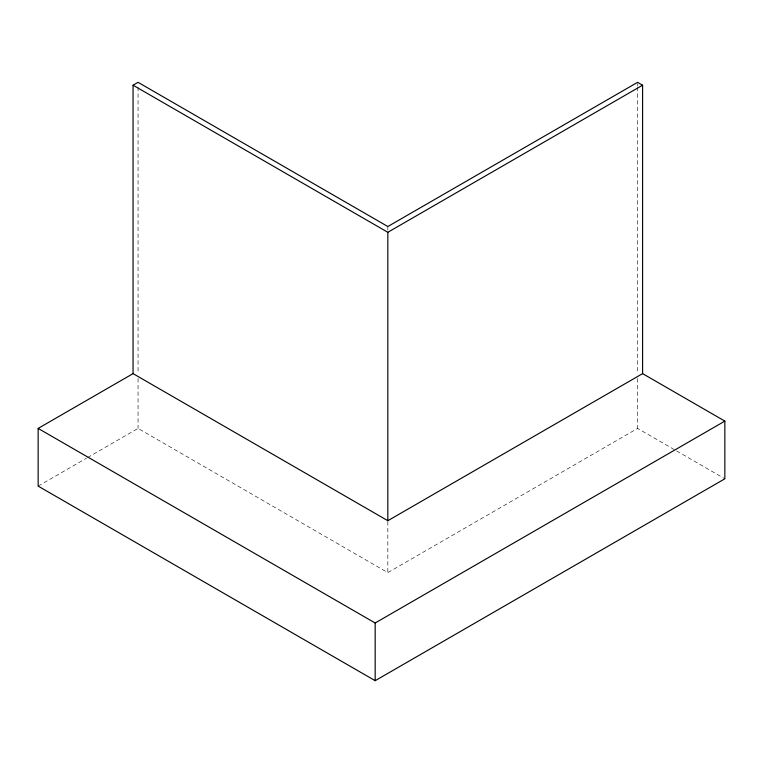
<?xml version="1.0" encoding="UTF-8"?>
<svg xmlns="http://www.w3.org/2000/svg" width="763" height="763" viewBox="0 0 763 763"><rect width="100%" height="100%" fill="white"/><g stroke="black" fill="none" stroke-linecap="round" stroke-linejoin="round"><path stroke-width="0.57" stroke-dasharray="3.81 2.86" d="M38.15 486.107L86.562 458.153M87.592 457.562L138.055 428.424L387.833 572.622L637.61 428.424L675.579 450.342M676.609 450.943L724.85 478.792M637.61 83.51L637.61 85.895M637.61 87.077L637.61 373.708M637.61 378.467L637.61 428.424M387.833 226.525L387.833 230.092M387.833 521.482L387.833 572.622M138.055 87.077L138.055 373.708M138.055 378.467L138.055 428.424"/><path stroke-width="1.14" d="M133.067 373.622L133.067 85.208L138.055 82.318L387.833 226.525L637.61 82.318L642.599 85.208L642.599 373.622L387.833 520.709L133.067 373.622L38.15 428.415L38.15 486.107L375.167 680.682L724.85 478.792L724.85 421.109L642.599 373.622M133.067 85.208L387.833 232.295L642.599 85.208M38.15 428.415L375.167 622.999L724.85 421.109M387.833 232.295L387.833 520.709M375.167 622.999L375.167 680.682"/></g></svg>
